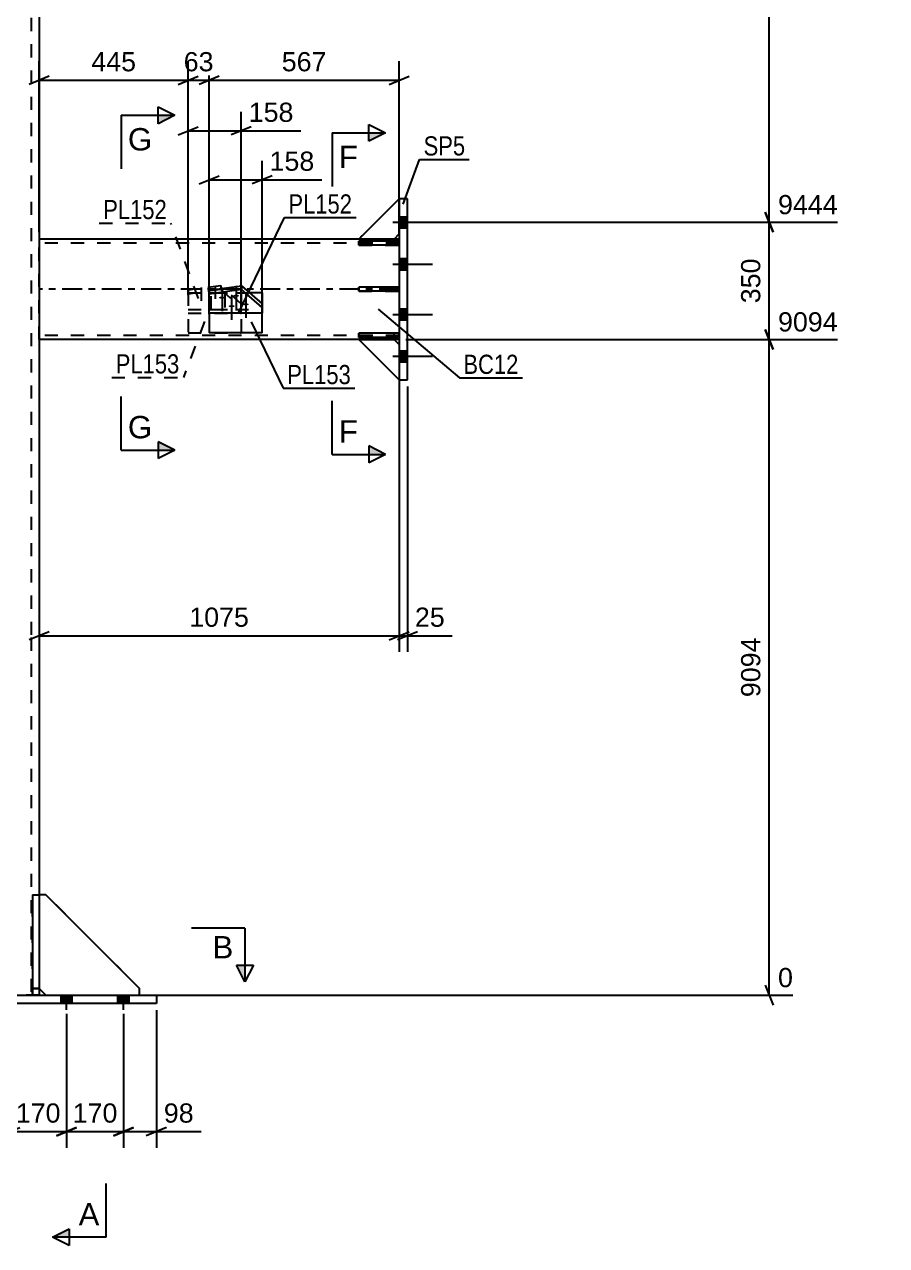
# Model space of a CAD drawing. Header units: millimetres. Extents: x 0 to 841, y 0 to 594.
# Drawn here: x 152.6 to 281.3, y 260.1 to 442.4 of the extents above; entities that cross this region are included whole.
import ezdxf

# ---------------------------------------------------------------- set-up
doc = ezdxf.new("R2010")
doc.units = ezdxf.units.MM
doc.linetypes.add('DXK_LINE_DOT2', pattern=[3.9198, 1.9599, -1.9599])
doc.linetypes.add('DXK_LINE_DOT3', pattern=[5.9187, 2.979, -0.9799, 0.9799, -0.9799])
doc.styles.add('Arial', font='ARIAL.TTF', dxfattribs={"height": 0.2})
doc.styles.add('Arial Narrow', font='ARIALN.TTF', dxfattribs={"height": 0.2})

# ---------------------------------------------------------------- blocks, each defined once
blk = doc.blocks.new('Part-284856622-2832 - 2716')
at = {"color": 7, "linetype": 'DXK_LINE_DOT2'}
for p, q in [((208.53, 416.35), (202.53, 410.35)), ((208.53, 411.1), (208.53, 416.35)), ((202.53, 410.35), (207.78, 410.35)), ((207.78, 410.35), (208.53, 411.1))]:
    blk.add_line(p, q, dxfattribs=at)
blk = doc.blocks.new('Part-284856622-2850 - 2716')
at = {"color": 2, "linetype": 'Continuous'}
for p, q in [((153.78, 312.45), (153.78, 297.45)), ((153.78, 312.45), (154.78, 312.45)), ((154.78, 312.45), (154.78, 297.45)), ((153.78, 298.45), (154.78, 298.45))]:
    blk.add_line(p, q, dxfattribs=at)
at = {"color": 7, "linetype": 'DXK_LINE_DOT2'}
blk.add_line((153.78, 297.45), (154.78, 297.45), dxfattribs=at)
blk = doc.blocks.new('Part-284856622-2810 - 2716')
at = {"color": 7, "linetype": 'DXK_LINE_DOT2'}
for p, q in [((202.53, 395.35), (207.78, 395.35)), ((208.53, 389.35), (202.53, 395.35)), ((207.78, 395.35), (208.53, 394.6)), ((208.53, 394.6), (208.53, 389.35))]:
    blk.add_line(p, q, dxfattribs=at)
blk = doc.blocks.new('Part-284856622-2831 - 2716')
at = {"color": 2, "linetype": 'Continuous'}
for p, q in [((208.53, 416.35), (202.53, 410.35)), ((207.78, 410.35), (202.53, 410.35)), ((208.53, 411.1), (207.78, 410.35))]:
    blk.add_line(p, q, dxfattribs=at)
at = {"color": 7, "linetype": 'DXK_LINE_DOT2'}
blk.add_line((208.53, 416.35), (208.53, 411.1), dxfattribs=at)
blk = doc.blocks.new('Part-284856622-2757 - 2716')
at = {"color": 2, "linetype": 'Continuous'}
for p, q in [((208.53, 416.35), (208.53, 389.35)), ((209.78, 416.35), (208.53, 416.35)), ((209.78, 389.35), (209.78, 416.35)), ((208.53, 389.35), (209.78, 389.35))]:
    blk.add_line(p, q, dxfattribs=at)
blk = doc.blocks.new('Part-284856622-2894 - 2716')
at = {"color": 7, "linetype": 'DXK_LINE_DOT2'}
for p, q in [((208.53, 403.15), (202.53, 403.15)), ((202.53, 403.15), (202.53, 402.55)), ((207.78, 402.55), (207.78, 403.15)), ((208.53, 402.55), (208.53, 403.15)), ((202.53, 402.55), (208.53, 402.55))]:
    blk.add_line(p, q, dxfattribs=at)
blk = doc.blocks.new('Part-284856622-2802 - 2716')
at = {"color": 2, "linetype": 'Continuous'}
for p, q in [((87.28, 296.2), (87.28, 297.45)), ((87.28, 297.45), (172.28, 297.45)), ((172.28, 297.45), (172.28, 296.2)), ((172.28, 296.2), (87.28, 296.2))]:
    blk.add_line(p, q, dxfattribs=at)
blk = doc.blocks.new('Part-284856622-2809 - 2716')
at = {"color": 2, "linetype": 'Continuous'}
for p, q in [((202.53, 395.35), (207.78, 395.35)), ((202.53, 395.35), (208.53, 389.35)), ((207.78, 395.35), (208.53, 394.6))]:
    blk.add_line(p, q, dxfattribs=at)
at = {"color": 7, "linetype": 'DXK_LINE_DOT2'}
blk.add_line((208.53, 394.6), (208.53, 389.35), dxfattribs=at)
blk = doc.blocks.new('Part-284856622-2826 - 2716')
at = {"color": 2, "linetype": 'Continuous'}
for p, q in [((202.53, 410.35), (154.78, 410.35)), ((208.53, 410.35), (207.78, 410.35)), ((208.53, 395.35), (154.78, 395.35))]:
    blk.add_line(p, q, dxfattribs=at)
at = {"color": 7, "linetype": 'DXK_LINE_DOT2'}
for p, q in [((154.78, 395.35), (154.78, 410.35)), ((207.78, 410.35), (202.53, 410.35)), ((208.53, 410.35), (208.53, 395.35)), ((208.53, 409.75), (154.78, 409.75)), ((208.53, 395.95), (154.78, 395.95))]:
    blk.add_line(p, q, dxfattribs=at)
at = {"color": 7, "linetype": 'DXK_LINE_DOT3'}
blk.add_line((208.53, 402.85), (154.78, 402.85), dxfattribs=at)
blk = doc.blocks.new('Part-284856622-2827 - 2716')
at = {"color": 2, "linetype": 'Continuous'}
for p, q in [((208.53, 410.02), (202.53, 410.02)), ((202.53, 409.42), (202.53, 410.02)), ((208.53, 409.42), (202.53, 409.42)), ((208.53, 410.02), (208.53, 409.42))]:
    blk.add_line(p, q, dxfattribs=at)
at = {"color": 7, "linetype": 'DXK_LINE_DOT2'}
blk.add_line((207.78, 409.42), (207.78, 410.02), dxfattribs=at)
blk = doc.blocks.new('Part-284856622-2871 - 2716')
at = {"color": 7, "linetype": 'DXK_LINE_DOT2'}
for p, q in [((177.03, 402.32), (177.03, 396.32)), ((177.03, 402.32), (184.95, 402.32)), ((184.95, 402.32), (184.95, 396.32)), ((177.03, 396.32), (184.95, 396.32))]:
    blk.add_line(p, q, dxfattribs=at)
blk = doc.blocks.new('Part-284856622-2895 - 2716')
at = {"color": 7, "linetype": 'DXK_LINE_DOT2'}
for p, q in [((208.53, 410.02), (202.53, 410.02)), ((202.53, 410.02), (202.53, 409.42)), ((202.53, 409.42), (208.53, 409.42)), ((207.78, 409.42), (207.78, 410.02)), ((208.53, 409.42), (208.53, 410.02))]:
    blk.add_line(p, q, dxfattribs=at)
blk = doc.blocks.new('Part-284856622-2900 - 2716')
at = {"color": 7, "linetype": 'DXK_LINE_DOT2'}
for p, q in [((180.17, 399.28), (180.17, 402.32)), ((180.17, 402.32), (186.19, 402.32)), ((188.07, 400.66), (188.07, 399.28))]:
    blk.add_line(p, q, dxfattribs=at)
at = {"color": 2, "linetype": 'Continuous'}
for p, q in [((188.07, 402.32), (186.19, 402.32)), ((188.07, 402.32), (188.07, 400.66)), ((180.17, 399.28), (180.17, 396.32)), ((188.07, 396.32), (188.07, 399.28)), ((188.07, 396.32), (180.17, 396.32))]:
    blk.add_line(p, q, dxfattribs=at)
blk = doc.blocks.new('Part-284856622-2903 - 2716')
at = {"color": 2, "linetype": 'Continuous'}
for p, q in [((155.78, 312.45), (154.78, 312.45)), ((155.78, 312.45), (169.78, 298.45)), ((154.78, 298.45), (155.78, 297.45)), ((169.78, 297.45), (169.78, 298.45))]:
    blk.add_line(p, q, dxfattribs=at)
at = {"color": 7, "linetype": 'DXK_LINE_DOT2'}
for p, q in [((154.78, 312.45), (154.78, 298.45)), ((155.78, 297.45), (169.78, 297.45))]:
    blk.add_line(p, q, dxfattribs=at)
blk = doc.blocks.new('Part-284856622-2904 - 2716')
at = {"color": 7, "linetype": 'DXK_LINE_DOT2'}
for p, q in [((155.78, 312.45), (154.78, 312.45)), ((154.78, 312.45), (154.78, 298.45)), ((169.78, 298.45), (155.78, 312.45)), ((154.78, 298.45), (155.78, 297.45)), ((155.78, 297.45), (169.78, 297.45)), ((169.78, 297.45), (169.78, 298.45))]:
    blk.add_line(p, q, dxfattribs=at)
blk = doc.blocks.new('Part-284856622-2905 - 2716')
at = {"color": 7, "linetype": 'DXK_LINE_DOT2'}
for p, q in [((153.78, 297.45), (153.78, 312.45)), ((153.78, 312.45), (154.78, 312.45)), ((154.78, 312.45), (154.78, 297.45)), ((154.78, 298.45), (153.78, 298.45)), ((154.78, 297.45), (153.78, 297.45))]:
    blk.add_line(p, q, dxfattribs=at)
blk = doc.blocks.new('Bolt-284856622-2914 - 2716')
at = {"color": 1, "linetype": 'DXK_LINE_DOT2'}
for p, q in [((178.98, 403.1), (178.98, 399.58)), ((181.09, 403.38), (181.09, 399.85)), ((180.41, 401.82), (180.41, 398.3)), ((182.51, 402.1), (182.51, 398.58))]:
    blk.add_line(p, q, dxfattribs=at)
blk = doc.blocks.new('Bolt-284856622-2915 - 2716')
at = {"linetype": 'Continuous'}
for points in [[(208.53, 413.67), (208.53, 412.02), (209.78, 412.02), (209.78, 413.67)], [(208.53, 413.67), (208.53, 412.02), (209.78, 412.02), (209.78, 413.67)], [(208.53, 413.67), (208.53, 412.02), (209.78, 412.02), (209.78, 413.67)], [(208.53, 407.42), (208.53, 405.77), (209.78, 405.77), (209.78, 407.42)], [(208.53, 407.42), (208.53, 405.77), (209.78, 405.77), (209.78, 407.42)], [(208.53, 399.92), (208.53, 398.27), (209.78, 398.27), (209.78, 399.92)], [(208.53, 399.92), (208.53, 398.27), (209.78, 398.27), (209.78, 399.92)], [(208.53, 393.67), (208.53, 392.02), (209.78, 392.02), (209.78, 393.67)], [(208.53, 393.67), (208.53, 392.02), (209.78, 392.02), (209.78, 393.67)], [(208.53, 393.67), (208.53, 392.02), (209.78, 392.02), (209.78, 393.67)]]:
    blk.add_hatch(color=1, dxfattribs=at).paths.add_polyline_path(points)
at = {"color": 1, "linetype": 'Continuous'}
for p, q in [((207.58, 412.85), (213.53, 412.85)), ((207.58, 412.85), (213.53, 412.85)), ((207.58, 412.85), (213.53, 412.85)), ((208.53, 413.67), (209.78, 413.67)), ((208.53, 413.67), (209.78, 413.67)), ((208.53, 413.67), (209.78, 413.67)), ((208.53, 412.02), (209.78, 412.02)), ((208.53, 412.02), (209.78, 412.02)), ((208.53, 412.02), (209.78, 412.02)), ((207.58, 406.6), (213.53, 406.6)), ((207.58, 406.6), (213.53, 406.6)), ((208.53, 407.42), (209.78, 407.42)), ((208.53, 407.42), (209.78, 407.42)), ((208.53, 405.77), (209.78, 405.77)), ((208.53, 405.77), (209.78, 405.77)), ((208.53, 399.92), (209.78, 399.92)), ((208.53, 399.92), (209.78, 399.92)), ((207.58, 399.1), (213.53, 399.1)), ((207.58, 399.1), (213.53, 399.1)), ((208.53, 398.27), (209.78, 398.27)), ((208.53, 398.27), (209.78, 398.27)), ((207.58, 392.85), (213.53, 392.85)), ((207.58, 392.85), (213.53, 392.85)), ((207.58, 392.85), (213.53, 392.85)), ((208.53, 393.67), (209.78, 393.67)), ((208.53, 393.67), (209.78, 393.67)), ((208.53, 393.67), (209.78, 393.67)), ((208.53, 392.02), (209.78, 392.02)), ((208.53, 392.02), (209.78, 392.02)), ((208.53, 392.02), (209.78, 392.02))]:
    blk.add_line(p, q, dxfattribs=at)
blk = doc.blocks.new('Bolt-284856622-2918 - 2716')
at = {"linetype": 'Continuous'}
for points in [[(93, 297.45), (91.35, 297.45), (91.35, 296.2), (93, 296.2)], [(93, 297.45), (91.35, 297.45), (91.35, 296.2), (93, 296.2)], [(93, 297.45), (91.35, 297.45), (91.35, 296.2), (93, 296.2)], [(93, 297.45), (91.35, 297.45), (91.35, 296.2), (93, 296.2)], [(93, 297.45), (91.35, 297.45), (91.35, 296.2), (93, 296.2)], [(93, 297.45), (91.35, 297.45), (91.35, 296.2), (93, 296.2)], [(93, 297.45), (91.35, 297.45), (91.35, 296.2), (93, 296.2)], [(93, 297.45), (91.35, 297.45), (91.35, 296.2), (93, 296.2)], [(101.5, 297.45), (99.85, 297.45), (99.85, 296.2), (101.5, 296.2)], [(101.5, 297.45), (99.85, 297.45), (99.85, 296.2), (101.5, 296.2)], [(101.5, 297.45), (99.85, 297.45), (99.85, 296.2), (101.5, 296.2)], [(101.5, 297.45), (99.85, 297.45), (99.85, 296.2), (101.5, 296.2)], [(101.5, 297.45), (99.85, 297.45), (99.85, 296.2), (101.5, 296.2)], [(101.5, 297.45), (99.85, 297.45), (99.85, 296.2), (101.5, 296.2)], [(101.5, 297.45), (99.85, 297.45), (99.85, 296.2), (101.5, 296.2)], [(101.5, 297.45), (99.85, 297.45), (99.85, 296.2), (101.5, 296.2)], [(110, 297.45), (108.35, 297.45), (108.35, 296.2), (110, 296.2)], [(110, 297.45), (108.35, 297.45), (108.35, 296.2), (110, 296.2)], [(110, 297.45), (108.35, 297.45), (108.35, 296.2), (110, 296.2)], [(110, 297.45), (108.35, 297.45), (108.35, 296.2), (110, 296.2)], [(123.1, 297.45), (121.45, 297.45), (121.45, 296.2), (123.1, 296.2)], [(123.1, 297.45), (121.45, 297.45), (121.45, 296.2), (123.1, 296.2)], [(123.1, 297.45), (121.45, 297.45), (121.45, 296.2), (123.1, 296.2)], [(123.1, 297.45), (121.45, 297.45), (121.45, 296.2), (123.1, 296.2)], [(138.1, 297.45), (136.45, 297.45), (136.45, 296.2), (138.1, 296.2)], [(138.1, 297.45), (136.45, 297.45), (136.45, 296.2), (138.1, 296.2)], [(138.1, 297.45), (136.45, 297.45), (136.45, 296.2), (138.1, 296.2)], [(138.1, 297.45), (136.45, 297.45), (136.45, 296.2), (138.1, 296.2)], [(151.2, 297.45), (149.55, 297.45), (149.55, 296.2), (151.2, 296.2)], [(151.2, 297.45), (149.55, 297.45), (149.55, 296.2), (151.2, 296.2)], [(151.2, 297.45), (149.55, 297.45), (149.55, 296.2), (151.2, 296.2)], [(151.2, 297.45), (149.55, 297.45), (149.55, 296.2), (151.2, 296.2)], [(159.7, 297.45), (158.05, 297.45), (158.05, 296.2), (159.7, 296.2)], [(159.7, 297.45), (158.05, 297.45), (158.05, 296.2), (159.7, 296.2)], [(159.7, 297.45), (158.05, 297.45), (158.05, 296.2), (159.7, 296.2)], [(159.7, 297.45), (158.05, 297.45), (158.05, 296.2), (159.7, 296.2)], [(159.7, 297.45), (158.05, 297.45), (158.05, 296.2), (159.7, 296.2)], [(159.7, 297.45), (158.05, 297.45), (158.05, 296.2), (159.7, 296.2)], [(159.7, 297.45), (158.05, 297.45), (158.05, 296.2), (159.7, 296.2)], [(159.7, 297.45), (158.05, 297.45), (158.05, 296.2), (159.7, 296.2)], [(168.2, 297.45), (166.55, 297.45), (166.55, 296.2), (168.2, 296.2)], [(168.2, 297.45), (166.55, 297.45), (166.55, 296.2), (168.2, 296.2)], [(168.2, 297.45), (166.55, 297.45), (166.55, 296.2), (168.2, 296.2)], [(168.2, 297.45), (166.55, 297.45), (166.55, 296.2), (168.2, 296.2)], [(168.2, 297.45), (166.55, 297.45), (166.55, 296.2), (168.2, 296.2)], [(168.2, 297.45), (166.55, 297.45), (166.55, 296.2), (168.2, 296.2)], [(168.2, 297.45), (166.55, 297.45), (166.55, 296.2), (168.2, 296.2)], [(168.2, 297.45), (166.55, 297.45), (166.55, 296.2), (168.2, 296.2)]]:
    blk.add_hatch(color=1, dxfattribs=at).paths.add_polyline_path(points)
at = {"color": 1, "linetype": 'Continuous'}
for p, q in [((91.35, 296.2), (91.35, 297.45)), ((91.35, 296.2), (91.35, 297.45)), ((91.35, 296.2), (91.35, 297.45)), ((91.35, 296.2), (91.35, 297.45)), ((91.35, 296.2), (91.35, 297.45)), ((91.35, 296.2), (91.35, 297.45)), ((91.35, 296.2), (91.35, 297.45)), ((91.35, 296.2), (91.35, 297.45)), ((92.18, 295.25), (92.18, 297.45)), ((92.18, 295.25), (92.18, 297.45)), ((92.18, 295.25), (92.18, 297.45)), ((92.18, 295.25), (92.18, 297.45)), ((92.18, 295.25), (92.18, 297.45)), ((92.18, 295.25), (92.18, 297.45)), ((92.18, 295.25), (92.18, 297.45)), ((92.18, 295.25), (92.18, 297.45)), ((93, 296.2), (93, 297.45)), ((93, 296.2), (93, 297.45)), ((93, 296.2), (93, 297.45)), ((93, 296.2), (93, 297.45)), ((93, 296.2), (93, 297.45)), ((93, 296.2), (93, 297.45)), ((93, 296.2), (93, 297.45)), ((93, 296.2), (93, 297.45)), ((99.85, 296.2), (99.85, 297.45)), ((99.85, 296.2), (99.85, 297.45)), ((99.85, 296.2), (99.85, 297.45)), ((99.85, 296.2), (99.85, 297.45)), ((99.85, 296.2), (99.85, 297.45)), ((99.85, 296.2), (99.85, 297.45)), ((99.85, 296.2), (99.85, 297.45)), ((99.85, 296.2), (99.85, 297.45)), ((100.68, 295.25), (100.68, 297.45)), ((100.68, 295.25), (100.68, 297.45)), ((100.68, 295.25), (100.68, 297.45)), ((100.68, 295.25), (100.68, 297.45)), ((100.68, 295.25), (100.68, 297.45)), ((100.68, 295.25), (100.68, 297.45)), ((100.68, 295.25), (100.68, 297.45)), ((100.68, 295.25), (100.68, 297.45)), ((101.5, 296.2), (101.5, 297.45)), ((101.5, 296.2), (101.5, 297.45)), ((101.5, 296.2), (101.5, 297.45)), ((101.5, 296.2), (101.5, 297.45)), ((101.5, 296.2), (101.5, 297.45)), ((101.5, 296.2), (101.5, 297.45)), ((101.5, 296.2), (101.5, 297.45)), ((101.5, 296.2), (101.5, 297.45)), ((108.35, 296.2), (108.35, 297.45)), ((108.35, 296.2), (108.35, 297.45)), ((108.35, 296.2), (108.35, 297.45)), ((108.35, 296.2), (108.35, 297.45)), ((109.18, 295.25), (109.18, 297.45)), ((109.18, 295.25), (109.18, 297.45)), ((109.18, 295.25), (109.18, 297.45)), ((109.18, 295.25), (109.18, 297.45)), ((110, 296.2), (110, 297.45)), ((110, 296.2), (110, 297.45)), ((110, 296.2), (110, 297.45)), ((110, 296.2), (110, 297.45)), ((121.45, 296.2), (121.45, 297.45)), ((121.45, 296.2), (121.45, 297.45)), ((121.45, 296.2), (121.45, 297.45)), ((121.45, 296.2), (121.45, 297.45)), ((122.28, 295.25), (122.28, 297.45)), ((122.28, 295.25), (122.28, 297.45)), ((122.28, 295.25), (122.28, 297.45)), ((122.28, 295.25), (122.28, 297.45)), ((123.1, 296.2), (123.1, 297.45)), ((123.1, 296.2), (123.1, 297.45)), ((123.1, 296.2), (123.1, 297.45)), ((123.1, 296.2), (123.1, 297.45)), ((136.45, 296.2), (136.45, 297.45)), ((136.45, 296.2), (136.45, 297.45)), ((136.45, 296.2), (136.45, 297.45)), ((136.45, 296.2), (136.45, 297.45)), ((137.28, 295.25), (137.28, 297.45)), ((137.28, 295.25), (137.28, 297.45)), ((137.28, 295.25), (137.28, 297.45)), ((137.28, 295.25), (137.28, 297.45)), ((138.1, 296.2), (138.1, 297.45)), ((138.1, 296.2), (138.1, 297.45)), ((138.1, 296.2), (138.1, 297.45)), ((138.1, 296.2), (138.1, 297.45)), ((149.55, 296.2), (149.55, 297.45)), ((149.55, 296.2), (149.55, 297.45)), ((149.55, 296.2), (149.55, 297.45)), ((149.55, 296.2), (149.55, 297.45)), ((150.38, 295.25), (150.38, 297.45)), ((150.38, 295.25), (150.38, 297.45)), ((150.38, 295.25), (150.38, 297.45)), ((150.38, 295.25), (150.38, 297.45)), ((151.2, 296.2), (151.2, 297.45)), ((151.2, 296.2), (151.2, 297.45)), ((151.2, 296.2), (151.2, 297.45)), ((151.2, 296.2), (151.2, 297.45)), ((158.05, 296.2), (158.05, 297.45)), ((158.05, 296.2), (158.05, 297.45)), ((158.05, 296.2), (158.05, 297.45)), ((158.05, 296.2), (158.05, 297.45)), ((158.05, 296.2), (158.05, 297.45)), ((158.05, 296.2), (158.05, 297.45)), ((158.05, 296.2), (158.05, 297.45)), ((158.05, 296.2), (158.05, 297.45)), ((158.88, 295.25), (158.88, 297.45)), ((158.88, 295.25), (158.88, 297.45)), ((158.88, 295.25), (158.88, 297.45)), ((158.88, 295.25), (158.88, 297.45)), ((158.88, 295.25), (158.88, 297.45)), ((158.88, 295.25), (158.88, 297.45)), ((158.88, 295.25), (158.88, 297.45)), ((158.88, 295.25), (158.88, 297.45)), ((159.7, 296.2), (159.7, 297.45)), ((159.7, 296.2), (159.7, 297.45)), ((159.7, 296.2), (159.7, 297.45)), ((159.7, 296.2), (159.7, 297.45)), ((159.7, 296.2), (159.7, 297.45)), ((159.7, 296.2), (159.7, 297.45)), ((159.7, 296.2), (159.7, 297.45)), ((159.7, 296.2), (159.7, 297.45)), ((166.55, 296.2), (166.55, 297.45)), ((166.55, 296.2), (166.55, 297.45)), ((166.55, 296.2), (166.55, 297.45)), ((166.55, 296.2), (166.55, 297.45)), ((166.55, 296.2), (166.55, 297.45)), ((166.55, 296.2), (166.55, 297.45)), ((166.55, 296.2), (166.55, 297.45)), ((166.55, 296.2), (166.55, 297.45)), ((167.38, 295.25), (167.38, 297.45)), ((167.38, 295.25), (167.38, 297.45)), ((167.38, 295.25), (167.38, 297.45)), ((167.38, 295.25), (167.38, 297.45)), ((167.38, 295.25), (167.38, 297.45)), ((167.38, 295.25), (167.38, 297.45)), ((167.38, 295.25), (167.38, 297.45)), ((167.38, 295.25), (167.38, 297.45)), ((168.2, 296.2), (168.2, 297.45)), ((168.2, 296.2), (168.2, 297.45)), ((168.2, 296.2), (168.2, 297.45)), ((168.2, 296.2), (168.2, 297.45)), ((168.2, 296.2), (168.2, 297.45)), ((168.2, 296.2), (168.2, 297.45)), ((168.2, 296.2), (168.2, 297.45)), ((168.2, 296.2), (168.2, 297.45))]:
    blk.add_line(p, q, dxfattribs=at)
blk = doc.blocks.new('Part-284856622-2952 - 2716')
at = {"color": 7, "linetype": 'DXK_LINE_DOT2'}
for p, q in [((153.58, 459.03), (153.58, 350.95)), ((153.58, 350.85), (153.58, 297.45)), ((154.78, 312.45), (154.78, 297.45)), ((154.78, 297.45), (104.78, 297.45))]:
    blk.add_line(p, q, dxfattribs=at)
at = {"color": 2, "linetype": 'Continuous'}
for p, q in [((154.78, 459.03), (154.78, 350.95)), ((154.78, 350.85), (154.78, 312.45))]:
    blk.add_line(p, q, dxfattribs=at)
blk = doc.blocks.new('Part-284856622-2978 - 2716')
at = {"color": 2, "linetype": 'Continuous'}
for p, q in [((208.53, 403.15), (202.53, 403.15)), ((202.53, 402.55), (202.53, 403.15)), ((208.53, 403.15), (208.53, 402.55)), ((208.53, 402.55), (202.53, 402.55))]:
    blk.add_line(p, q, dxfattribs=at)
at = {"color": 7, "linetype": 'DXK_LINE_DOT2'}
blk.add_line((207.78, 402.55), (207.78, 403.15), dxfattribs=at)
blk = doc.blocks.new('Part-284856622-2979 - 2716')
at = {"color": 2, "linetype": 'Continuous'}
for p, q in [((208.53, 396.27), (202.53, 396.27)), ((202.53, 395.67), (202.53, 396.27)), ((208.53, 395.67), (202.53, 395.67)), ((208.53, 396.27), (208.53, 395.67))]:
    blk.add_line(p, q, dxfattribs=at)
at = {"color": 7, "linetype": 'DXK_LINE_DOT2'}
blk.add_line((207.78, 395.67), (207.78, 396.27), dxfattribs=at)
blk = doc.blocks.new('Part-284856622-2980 - 2716')
at = {"color": 7, "linetype": 'DXK_LINE_DOT2'}
for p, q in [((208.53, 396.27), (202.53, 396.27)), ((202.53, 396.27), (202.53, 395.67)), ((202.53, 395.67), (208.53, 395.67)), ((207.78, 395.67), (207.78, 396.27)), ((208.53, 395.67), (208.53, 396.27))]:
    blk.add_line(p, q, dxfattribs=at)
blk = doc.blocks.new('Part-284856622-2993 - 2716')
at = {"color": 7, "linetype": 'DXK_LINE_DOT2'}
for p, q in [((181.92, 403.37), (177.03, 402.71)), ((184.95, 400.65), (181.92, 403.37)), ((181.92, 403.37), (181.92, 402.81)), ((181.92, 402.81), (177.03, 402.14)), ((177.03, 402.71), (177.03, 399.28)), ((181.92, 402.81), (184.95, 400.09)), ((177.03, 399.84), (184.95, 399.84)), ((177.03, 399.28), (184.95, 399.28)), ((184.95, 399.28), (184.95, 400.65))]:
    blk.add_line(p, q, dxfattribs=at)
blk = doc.blocks.new('Bolt-284856622-2994 - 2716')
at = {"linetype": 'Continuous'}
for points in [[(182.09, 401.75), (182.18, 401.75), (182.27, 401.74), (182.35, 401.72), (182.42, 401.7), (182.48, 401.68), (182.52, 401.65), (182.54, 401.61), (182.54, 401.58), (182.52, 401.55), (182.48, 401.52), (182.42, 401.5), (182.35, 401.47), (182.27, 401.46), (182.18, 401.45), (182.09, 401.44), (181.99, 401.45), (181.91, 401.46), (181.82, 401.47), (181.75, 401.5), (181.7, 401.52), (181.66, 401.55), (181.64, 401.58), (181.64, 401.61), (181.66, 401.65), (181.7, 401.68), (181.75, 401.7), (181.82, 401.72), (181.91, 401.74), (181.99, 401.75)], [(184.19, 402.03), (184.28, 402.03), (184.37, 402.02), (184.45, 402), (184.52, 401.98), (184.58, 401.95), (184.61, 401.92), (184.63, 401.89), (184.63, 401.86), (184.61, 401.83), (184.58, 401.8), (184.52, 401.77), (184.45, 401.75), (184.37, 401.74), (184.28, 401.73), (184.19, 401.72), (184.09, 401.73), (184, 401.74), (183.92, 401.75), (183.85, 401.77), (183.8, 401.8), (183.76, 401.83), (183.74, 401.86), (183.74, 401.89), (183.76, 401.92), (183.8, 401.95), (183.85, 401.98), (183.92, 402), (184, 402.02), (184.09, 402.03)], [(183.53, 400.48), (183.63, 400.47), (183.71, 400.46), (183.8, 400.45), (183.87, 400.43), (183.92, 400.4), (183.96, 400.37), (183.98, 400.34), (183.98, 400.31), (183.96, 400.28), (183.92, 400.25), (183.87, 400.22), (183.8, 400.2), (183.71, 400.18), (183.63, 400.17), (183.53, 400.17), (183.44, 400.17), (183.35, 400.18), (183.27, 400.2), (183.2, 400.22), (183.14, 400.25), (183.1, 400.28), (183.08, 400.31), (183.08, 400.34), (183.1, 400.37), (183.14, 400.4), (183.2, 400.43), (183.27, 400.45), (183.35, 400.46), (183.44, 400.47)], [(185.63, 400.75), (185.72, 400.75), (185.81, 400.74), (185.89, 400.72), (185.96, 400.7), (186.02, 400.68), (186.06, 400.65), (186.08, 400.62), (186.08, 400.58), (186.06, 400.55), (186.02, 400.52), (185.96, 400.5), (185.89, 400.48), (185.81, 400.46), (185.72, 400.45), (185.63, 400.45), (185.54, 400.45), (185.45, 400.46), (185.37, 400.48), (185.3, 400.5), (185.24, 400.52), (185.2, 400.55), (185.18, 400.58), (185.18, 400.62), (185.2, 400.65), (185.24, 400.68), (185.3, 400.7), (185.37, 400.72), (185.45, 400.74), (185.54, 400.75)]]:
    blk.add_hatch(color=1, dxfattribs=at).paths.add_polyline_path(points)
at = {"color": 1, "linetype": 'Continuous'}
for p, q in [((182.09, 403.1), (182.09, 399.58)), ((184.19, 403.38), (184.19, 399.86)), ((183.53, 401.83), (183.53, 398.3)), ((185.63, 402.1), (185.63, 398.58))]:
    blk.add_line(p, q, dxfattribs=at)
blk = doc.blocks.new('Part-284856622-2999 - 2716')
at = {"color": 2, "linetype": 'Continuous'}
for p, q in [((180.17, 402.71), (185.01, 403.37)), ((185.01, 403.37), (188.07, 400.66)), ((185.01, 403.37), (185.01, 402.81)), ((185.01, 402.81), (180.17, 402.14)), ((180.17, 399.28), (180.17, 402.71)), ((188.07, 400.1), (185.01, 402.81)), ((188.07, 399.28), (180.17, 399.28)), ((188.07, 400.66), (188.07, 399.28))]:
    blk.add_line(p, q, dxfattribs=at)
at = {"color": 7, "linetype": 'DXK_LINE_DOT2'}
blk.add_line((180.17, 399.84), (188.07, 399.84), dxfattribs=at)
blk = doc.blocks.new('StraightDimension-284856622-11276 - 2716')
at = {"color": 7, "linetype": 'Continuous'}
for p, q in [((154.78, 394.35), (154.78, 348.71)), ((208.53, 394.35), (208.53, 348.71)), ((156.28, 351.71), (153.28, 350.51)), ((154.78, 351.11), (208.53, 351.11)), ((207.03, 350.51), (210.03, 351.71))]:
    blk.add_line(p, q, dxfattribs=at)
at = {"color": 0}
blk.add_wipeout([(186.7, 351.86), (186.7, 356.06), (176.6, 356.06), (176.6, 351.86)], dxfattribs=at)
at = {"color": 3, "style": 'Arial'}
blk.add_text('1075', height=2.865, dxfattribs=at).set_placement((177.2, 352.46))
blk = doc.blocks.new('StraightDimension-284856622-11071 - 2716')
at = {"color": 7, "linetype": 'Continuous'}
for p, q in [((180.17, 399.16), (180.17, 436.89)), ((208.53, 411.35), (208.53, 436.89)), ((181.67, 434.64), (178.67, 433.44)), ((180.17, 434.04), (208.53, 434.04)), ((207.03, 433.44), (210.03, 434.64))]:
    blk.add_line(p, q, dxfattribs=at)
at = {"color": 0}
blk.add_wipeout([(198.28, 434.79), (198.28, 438.99), (190.41, 438.99), (190.41, 434.79)], dxfattribs=at)
at = {"color": 3, "style": 'Arial'}
blk.add_text('567', height=2.865, dxfattribs=at).set_placement((191.01, 435.39))
blk = doc.blocks.new('StraightDimension-284856622-3074 - 2716')
at = {"color": 7, "linetype": 'Continuous'}
for p, q in [((264.43, 411.35), (263.23, 414.35)), ((213.28, 412.85), (274.02, 412.85)), ((263.83, 395.35), (263.83, 412.85)), ((263.23, 396.85), (264.43, 393.85)), ((209.53, 395.35), (274.02, 395.35))]:
    blk.add_line(p, q, dxfattribs=at)
at = {"color": 0, "linetype": 'Continuous'}
blk.add_wipeout([(274.62, 413.45), (274.62, 417.65), (264.53, 417.65), (264.53, 413.45)], dxfattribs=at)
at = {"color": 0}
blk.add_wipeout([(263.08, 408.03), (258.88, 408.03), (258.88, 400.16), (263.08, 400.16)], dxfattribs=at)
at = {"color": 3, "linetype": 'Continuous', "style": 'Arial'}
blk.add_text('9444', height=2.865, dxfattribs=at).set_placement((265.13, 414.05))
at = {"color": 3, "style": 'Arial'}
blk.add_text('350', height=2.865, rotation=90.0002, dxfattribs=at).set_placement((262.48, 400.76))
blk = doc.blocks.new('StraightDimension-284856622-3059 - 2716')
at = {"color": 7, "linetype": 'Continuous'}
for p, q in [((264.43, 496.03), (263.23, 499.03)), ((209.53, 497.53), (280.75, 497.53)), ((263.83, 412.85), (263.83, 497.53)), ((263.23, 414.35), (264.43, 411.35)), ((213.28, 412.85), (274.02, 412.85))]:
    blk.add_line(p, q, dxfattribs=at)
at = {"color": 0, "linetype": 'Continuous'}
blk.add_wipeout([(281.35, 498.13), (281.35, 502.33), (269.03, 502.33), (269.03, 498.13)], dxfattribs=at)
at = {"color": 0}
blk.add_wipeout([(263.08, 460.24), (258.88, 460.24), (258.88, 450.14), (263.08, 450.14)], dxfattribs=at)
at = {"color": 3, "linetype": 'Continuous', "style": 'Arial'}
blk.add_text('12284', height=2.865, dxfattribs=at).set_placement((269.63, 498.73))
at = {"color": 3, "style": 'Arial'}
blk.add_text('2840', height=2.865, rotation=90.0002, dxfattribs=at).set_placement((262.48, 450.74))
blk = doc.blocks.new('StraightDimension-284856622-3066 - 2716')
at = {"color": 7, "linetype": 'Continuous'}
for p, q in [((264.43, 393.85), (263.23, 396.85)), ((209.53, 395.35), (274.02, 395.35)), ((263.83, 297.45), (263.83, 395.35)), ((154.78, 297.45), (267.35, 297.45)), ((263.23, 298.95), (264.43, 295.95))]:
    blk.add_line(p, q, dxfattribs=at)
at = {"color": 0, "linetype": 'Continuous'}
for points in [[(274.62, 395.95), (274.62, 400.15), (264.53, 400.15), (264.53, 395.95)], [(267.95, 298.05), (267.95, 302.25), (264.53, 302.25), (264.53, 298.05)]]:
    blk.add_wipeout(points, dxfattribs=at)
at = {"color": 0}
blk.add_wipeout([(263.08, 351.45), (258.88, 351.45), (258.88, 341.35), (263.08, 341.35)], dxfattribs=at)
at = {"color": 3, "linetype": 'Continuous', "style": 'Arial'}
for s, height, p in [('9094', 2.865, (265.13, 396.55)), ('0', 2.87, (265.13, 298.65))]:
    blk.add_text(s, height=height, dxfattribs=at).set_placement(p)
at = {"color": 3, "style": 'Arial'}
blk.add_text('9094', height=2.865, rotation=90.0002, dxfattribs=at).set_placement((262.48, 341.95))
blk = doc.blocks.new('StraightDimension-284856622-3205 - 2716')
at = {"color": 7, "linetype": 'Continuous'}
for p, q in [((158.88, 294.69), (158.88, 274.68)), ((167.38, 294.69), (167.38, 274.68)), ((157.38, 276.48), (160.38, 277.68)), ((168.88, 277.68), (165.88, 276.48)), ((158.88, 277.08), (167.38, 277.08))]:
    blk.add_line(p, q, dxfattribs=at)
at = {"color": 0}
blk.add_wipeout([(167.06, 277.83), (167.06, 282.03), (159.19, 282.03), (159.19, 277.83)], dxfattribs=at)
at = {"color": 3, "style": 'Arial'}
blk.add_text('170', height=2.865, dxfattribs=at).set_placement((159.79, 278.43))
blk = doc.blocks.new('StraightDimension-284856622-3222 - 2716')
at = {"color": 7, "linetype": 'Continuous'}
for p, q in [((167.38, 294.69), (167.38, 274.68)), ((172.28, 295.2), (172.28, 274.68)), ((165.88, 276.48), (168.88, 277.68)), ((173.78, 277.68), (170.78, 276.48)), ((167.38, 277.08), (172.28, 277.08))]:
    blk.add_line(p, q, dxfattribs=at)
at = {"color": 0}
blk.add_wipeout([(178.45, 277.83), (178.45, 282.03), (172.8, 282.03), (172.8, 277.83)], dxfattribs=at)
at = {"color": 7, "linetype": 'Continuous'}
blk.add_line((172.28, 277.08), (178.97, 277.08), dxfattribs=at)
blk.add_line((172.28, 277.08), (178.97, 277.08), dxfattribs=at)
at = {"color": 3, "style": 'Arial'}
blk.add_text('98', height=2.865, dxfattribs=at).set_placement((173.4, 278.43))
blk = doc.blocks.new('StraightDimension-284856622-3239 - 2716')
at = {"color": 7, "linetype": 'Continuous'}
for p, q in [((150.38, 294.69), (150.38, 274.68)), ((158.88, 294.69), (158.88, 274.68)), ((148.88, 276.48), (151.88, 277.68)), ((160.38, 277.68), (157.38, 276.48)), ((150.38, 277.08), (158.88, 277.08))]:
    blk.add_line(p, q, dxfattribs=at)
at = {"color": 0}
blk.add_wipeout([(158.56, 277.83), (158.56, 282.03), (150.69, 282.03), (150.69, 277.83)], dxfattribs=at)
at = {"color": 3, "style": 'Arial'}
blk.add_text('170', height=2.865, dxfattribs=at).set_placement((151.29, 278.43))
blk = doc.blocks.new('StraightDimension-284856622-11072 - 2716')
at = {"color": 7, "linetype": 'Continuous'}
for p, q in [((177.03, 401.99), (177.03, 436.89)), ((180.17, 399.16), (180.17, 436.89)), ((175.53, 433.44), (178.53, 434.64)), ((177.03, 434.04), (180.17, 434.04)), ((181.67, 434.64), (178.67, 433.44))]:
    blk.add_line(p, q, dxfattribs=at)
at = {"color": 0}
blk.add_wipeout([(181.42, 434.79), (181.42, 438.99), (175.77, 438.99), (175.77, 434.79)], dxfattribs=at)
at = {"color": 3, "style": 'Arial'}
blk.add_text('63', height=2.865, dxfattribs=at).set_placement((176.37, 435.39))
blk = doc.blocks.new('StraightDimension-284856622-11073 - 2716')
at = {"color": 7, "linetype": 'Continuous'}
for p, q in [((154.78, 411.35), (154.78, 436.89)), ((177.03, 401.99), (177.03, 436.89)), ((156.28, 434.64), (153.28, 433.44)), ((154.78, 434.04), (177.03, 434.04)), ((175.53, 433.44), (178.53, 434.64))]:
    blk.add_line(p, q, dxfattribs=at)
at = {"color": 0}
blk.add_wipeout([(169.84, 434.79), (169.84, 438.99), (161.97, 438.99), (161.97, 434.79)], dxfattribs=at)
at = {"color": 3, "style": 'Arial'}
blk.add_text('445', height=2.865, dxfattribs=at).set_placement((162.57, 435.39))
blk = doc.blocks.new('StraightDimension-284856622-11102 - 2716')
at = {"color": 7, "linetype": 'Continuous'}
for p, q in [((177.03, 401.99), (177.03, 429.34)), ((184.95, 399.32), (184.95, 429.34)), ((175.53, 425.89), (178.53, 427.09)), ((186.45, 427.09), (183.45, 425.89)), ((177.03, 426.49), (184.95, 426.49))]:
    blk.add_line(p, q, dxfattribs=at)
at = {"color": 0}
blk.add_wipeout([(193.35, 427.24), (193.35, 431.44), (185.48, 431.44), (185.48, 427.24)], dxfattribs=at)
at = {"color": 7, "linetype": 'Continuous'}
blk.add_line((184.95, 426.49), (193.87, 426.49), dxfattribs=at)
blk.add_line((184.95, 426.49), (193.87, 426.49), dxfattribs=at)
at = {"color": 3, "style": 'Arial'}
blk.add_text('158', height=2.865, dxfattribs=at).set_placement((186.08, 427.84))
blk = doc.blocks.new('StraightDimension-284856622-11121 - 2716')
at = {"color": 7, "linetype": 'Continuous'}
for p, q in [((180.17, 399.11), (180.17, 422.04)), ((188.07, 399.11), (188.07, 422.04)), ((178.67, 418.59), (181.67, 419.79)), ((189.57, 419.79), (186.57, 418.59)), ((180.17, 419.19), (188.07, 419.19))]:
    blk.add_line(p, q, dxfattribs=at)
at = {"color": 0}
blk.add_wipeout([(196.46, 419.94), (196.46, 424.14), (188.59, 424.14), (188.59, 419.94)], dxfattribs=at)
at = {"color": 7, "linetype": 'Continuous'}
blk.add_line((188.07, 419.19), (196.99, 419.19), dxfattribs=at)
blk.add_line((188.07, 419.19), (196.99, 419.19), dxfattribs=at)
at = {"color": 3, "style": 'Arial'}
blk.add_text('158', height=2.865, dxfattribs=at).set_placement((189.19, 420.54))
blk = doc.blocks.new('StraightDimension-284856622-11275 - 2716')
at = {"color": 7, "linetype": 'Continuous'}
for p, q in [((208.53, 394.35), (208.53, 348.71)), ((209.78, 388.35), (209.78, 348.71)), ((207.03, 350.51), (210.03, 351.71)), ((211.28, 351.71), (208.28, 350.51)), ((208.53, 351.11), (209.78, 351.11))]:
    blk.add_line(p, q, dxfattribs=at)
at = {"color": 0}
blk.add_wipeout([(215.95, 351.86), (215.95, 356.06), (210.3, 356.06), (210.3, 351.86)], dxfattribs=at)
at = {"color": 7, "linetype": 'Continuous'}
blk.add_line((209.78, 351.11), (216.47, 351.11), dxfattribs=at)
blk.add_line((209.78, 351.11), (216.47, 351.11), dxfattribs=at)
at = {"color": 3, "style": 'Arial'}
blk.add_text('25', height=2.865, dxfattribs=at).set_placement((210.9, 352.46))
blk = doc.blocks.new('Mark-284856622-2896 - 2716')
at = {"color": 0}
blk.add_wipeout([(201.34, 388.68), (201.34, 391.68), (191.84, 391.68), (191.84, 388.68)], dxfattribs=at)
blk.add_wipeout([(201.34, 388.68), (201.34, 391.68), (191.84, 391.68), (191.84, 388.68)], dxfattribs=at)
at = {"color": 30, "linetype": 'Continuous'}
for p, q in [((186.42, 397.96), (191.24, 388.08)), ((191.24, 388.08), (201.94, 388.08))]:
    blk.add_line(p, q, dxfattribs=at)
at = {"color": 3, "style": 'Arial Narrow'}
blk.add_text('PL153', height=2.863, dxfattribs=at).set_placement((191.84, 388.68))
blk = doc.blocks.new('Mark-284856622-2753 - 2716')
at = {"color": 0}
blk.add_wipeout([(218.41, 422.82), (218.41, 425.82), (212.2, 425.82), (212.2, 422.82)], dxfattribs=at)
blk.add_wipeout([(218.41, 422.82), (218.41, 425.82), (212.2, 425.82), (212.2, 422.82)], dxfattribs=at)
at = {"color": 30, "linetype": 'Continuous'}
for p, q in [((209.14, 415.57), (211.6, 422.22)), ((211.6, 422.22), (219.01, 422.22))]:
    blk.add_line(p, q, dxfattribs=at)
at = {"color": 3, "style": 'Arial Narrow'}
blk.add_text('SP5', height=2.863, dxfattribs=at).set_placement((212.2, 422.82))
blk = doc.blocks.new('Mark-284856622-2822 - 2716')
at = {"color": 0}
blk.add_wipeout([(226.36, 390.21), (226.36, 393.21), (218.14, 393.21), (218.14, 390.21)], dxfattribs=at)
blk.add_wipeout([(226.36, 390.21), (226.36, 393.21), (218.14, 393.21), (218.14, 390.21)], dxfattribs=at)
at = {"color": 30, "linetype": 'Continuous'}
for p, q in [((205.42, 399.88), (217.54, 389.61)), ((217.54, 389.61), (226.96, 389.61))]:
    blk.add_line(p, q, dxfattribs=at)
at = {"color": 3, "style": 'Arial Narrow'}
blk.add_text('BC12', height=2.863, dxfattribs=at).set_placement((218.14, 390.21))
blk = doc.blocks.new('Mark-284856622-2867 - 2716')
at = {"color": 0}
blk.add_wipeout([(175.73, 390.28), (175.73, 393.28), (166.22, 393.28), (166.22, 390.28)], dxfattribs=at)
blk.add_wipeout([(175.73, 390.28), (175.73, 393.28), (166.22, 393.28), (166.22, 390.28)], dxfattribs=at)
at = {"color": 30, "linetype": 'DXK_LINE_DOT2'}
for p in [(179.46, 398.01), (165.62, 389.68)]:
    blk.add_line(p, (176.33, 389.68), dxfattribs=at)
at = {"color": 3, "style": 'Arial Narrow'}
blk.add_text('PL153', height=2.863, dxfattribs=at).set_placement((166.22, 390.28))
blk = doc.blocks.new('Mark-284856622-2989 - 2716')
at = {"color": 0}
blk.add_wipeout([(173.85, 413.32), (173.85, 416.32), (164.35, 416.32), (164.35, 413.32)], dxfattribs=at)
blk.add_wipeout([(173.85, 413.32), (173.85, 416.32), (164.35, 416.32), (164.35, 413.32)], dxfattribs=at)
at = {"color": 30, "linetype": 'DXK_LINE_DOT2'}
for p in [(163.75, 412.72), (178.56, 401.48)]:
    blk.add_line(p, (174.45, 412.72), dxfattribs=at)
at = {"color": 3, "style": 'Arial Narrow'}
blk.add_text('PL152', height=2.863, dxfattribs=at).set_placement((164.35, 413.32))
blk = doc.blocks.new('Mark-284856622-2995 - 2716')
at = {"color": 0}
blk.add_wipeout([(201.51, 414.15), (201.51, 417.15), (192.01, 417.15), (192.01, 414.15)], dxfattribs=at)
blk.add_wipeout([(201.51, 414.15), (201.51, 417.15), (192.01, 417.15), (192.01, 414.15)], dxfattribs=at)
at = {"color": 30, "linetype": 'Continuous'}
for p, q in [((184.56, 399.28), (191.41, 413.55)), ((191.41, 413.55), (202.11, 413.55))]:
    blk.add_line(p, q, dxfattribs=at)
at = {"color": 3, "style": 'Arial Narrow'}
blk.add_text('PL152', height=2.863, dxfattribs=at).set_placement((192.01, 414.15))
blk = doc.blocks.new('SectionMark-284856622-12067 - 2716')
at = {"linetype": 'Continuous'}
for points in [[(204.03, 424.94), (204.03, 426.19), (206.53, 426.19)], [(204.03, 378.2), (204.03, 379.45), (206.53, 378.2)]]:
    blk.add_hatch(color=6, dxfattribs=at).paths.add_polyline_path(points)
at = {"color": 6, "linetype": 'Continuous'}
for p, q in [((204.03, 424.94), (204.03, 427.44)), ((204.03, 427.44), (206.53, 426.19)), ((198.53, 426.19), (198.53, 418.19)), ((198.53, 426.19), (206.53, 426.19)), ((206.53, 426.19), (204.03, 424.94)), ((198.53, 378.2), (198.53, 386.2)), ((206.53, 378.2), (204.03, 379.45)), ((204.03, 379.45), (204.03, 376.95)), ((198.53, 378.2), (206.53, 378.2)), ((206.53, 378.2), (204.03, 376.95))]:
    blk.add_line(p, q, dxfattribs=at)
at = {"color": 0, "linetype": 'Continuous'}
for points in [[(202.38, 420.94), (202.38, 424.44), (199.53, 424.44), (199.53, 420.94)], [(202.38, 379.95), (202.38, 383.45), (199.53, 383.45), (199.53, 379.95)]]:
    blk.add_wipeout(points, dxfattribs=at)
at = {"color": 3, "linetype": 'Continuous', "style": 'Arial'}
for p in [(199.53, 420.94), (199.53, 379.95)]:
    blk.add_text('F', height=3.34, dxfattribs=at).set_placement(p)
blk = doc.blocks.new('SectionMark-284856622-3461 - 2716')
at = {"linetype": 'Continuous'}
blk.add_hatch(color=6, dxfattribs=at).paths.add_polyline_path([(159.28, 262.57), (159.28, 261.32), (156.78, 261.32)])
at = {"color": 6, "linetype": 'Continuous'}
for p, q in [((164.78, 261.32), (164.78, 269.32)), ((156.78, 261.32), (159.28, 262.57)), ((159.28, 262.57), (159.28, 260.07)), ((164.78, 261.32), (156.78, 261.32)), ((159.28, 260.07), (156.78, 261.32))]:
    blk.add_line(p, q, dxfattribs=at)
at = {"color": 0, "linetype": 'Continuous'}
blk.add_wipeout([(163.78, 263.07), (163.78, 266.57), (160.67, 266.57), (160.67, 263.07)], dxfattribs=at)
at = {"color": 3, "linetype": 'Continuous', "style": 'Arial'}
blk.add_text('A', height=3.34, dxfattribs=at).set_placement((160.67, 263.07))
blk = doc.blocks.new('SectionMark-284856622-3465 - 2716')
at = {"linetype": 'Continuous'}
for points in [[(66.9, 301.95), (68.15, 301.95), (66.9, 299.45)], [(184.27, 301.95), (185.52, 301.95), (185.52, 299.45)]]:
    blk.add_hatch(color=6, dxfattribs=at).paths.add_polyline_path(points)
at = {"color": 6, "linetype": 'Continuous'}
for p, q in [((66.9, 307.45), (74.9, 307.45)), ((66.9, 307.45), (66.9, 299.45)), ((185.52, 307.45), (177.52, 307.45)), ((185.52, 307.45), (185.52, 299.45)), ((66.9, 299.45), (65.65, 301.95)), ((68.15, 301.95), (65.65, 301.95)), ((66.9, 299.45), (68.15, 301.95)), ((184.27, 301.95), (186.77, 301.95)), ((185.52, 299.45), (184.27, 301.95)), ((186.77, 301.95), (185.52, 299.45))]:
    blk.add_line(p, q, dxfattribs=at)
at = {"color": 0, "linetype": 'Continuous'}
for points in [[(71.76, 302.95), (71.76, 306.45), (68.65, 306.45), (68.65, 302.95)], [(183.77, 302.95), (183.77, 306.45), (180.66, 306.45), (180.66, 302.95)]]:
    blk.add_wipeout(points, dxfattribs=at)
at = {"color": 3, "linetype": 'Continuous', "style": 'Arial'}
for p in [(68.65, 302.95), (180.66, 302.95)]:
    blk.add_text('B', height=3.34, dxfattribs=at).set_placement(p)
blk = doc.blocks.new('SectionMark-284856622-18638 - 2716')
at = {"color": 6, "linetype": 'Continuous'}
for p, q in [((167.03, 428.82), (167.03, 420.82)), ((167.03, 428.82), (175.03, 428.82)), ((172.53, 430.07), (175.03, 428.82)), ((167.03, 378.84), (167.03, 386.84)), ((167.03, 378.84), (175.03, 378.84)), ((175.03, 378.84), (172.53, 377.59))]:
    blk.add_line(p, q, dxfattribs=at)
at = {"color": 0, "linetype": 'Continuous'}
for points in [[(171.66, 423.57), (171.66, 427.07), (168.03, 427.07), (168.03, 423.57)], [(171.66, 380.59), (171.66, 384.09), (168.03, 384.09), (168.03, 380.59)]]:
    blk.add_wipeout(points, dxfattribs=at)
at = {"linetype": 'Continuous'}
for points in [[(172.53, 427.57), (172.53, 428.82), (175.03, 428.82)], [(172.53, 378.84), (172.53, 380.09), (175.03, 378.84)]]:
    blk.add_hatch(color=6, dxfattribs=at).paths.add_polyline_path(points)
at = {"color": 6, "linetype": 'Continuous'}
for p, q in [((172.53, 427.57), (172.53, 430.07)), ((175.03, 428.82), (172.53, 427.57)), ((175.03, 378.84), (172.53, 380.09)), ((172.53, 380.09), (172.53, 377.59))]:
    blk.add_line(p, q, dxfattribs=at)
at = {"color": 3, "linetype": 'Continuous', "style": 'Arial'}
for p in [(168.03, 423.57), (168.03, 380.59)]:
    blk.add_text('G', height=3.34, dxfattribs=at).set_placement(p)

msp = doc.modelspace()

# ---------------------------------------------------------------- block references
for name in ['Part-284856622-2952 - 2716', 'Part-284856622-2832 - 2716', 'Part-284856622-2831 - 2716', 'Part-284856622-2757 - 2716', 'Bolt-284856622-2915 - 2716', 'Part-284856622-2826 - 2716', 'Part-284856622-2827 - 2716', 'Part-284856622-2895 - 2716', 'Part-284856622-2993 - 2716', 'Bolt-284856622-2914 - 2716', 'Part-284856622-2999 - 2716', 'Bolt-284856622-2994 - 2716', 'Part-284856622-2894 - 2716', 'Part-284856622-2978 - 2716', 'Part-284856622-2871 - 2716', 'Part-284856622-2900 - 2716', 'Part-284856622-2979 - 2716', 'Part-284856622-2980 - 2716', 'Part-284856622-2810 - 2716', 'Part-284856622-2809 - 2716', 'Part-284856622-2850 - 2716', 'Part-284856622-2905 - 2716', 'Part-284856622-2903 - 2716', 'Part-284856622-2904 - 2716', 'Part-284856622-2802 - 2716', 'Bolt-284856622-2918 - 2716']:
    msp.add_blockref(name, (0, 0))

# ---------------------------------------------------------------- next in the draw order: block references
for name in ['StraightDimension-284856622-11071 - 2716', 'StraightDimension-284856622-11276 - 2716', 'StraightDimension-284856622-3205 - 2716']:
    msp.add_blockref(name, (0, 0))

# ---------------------------------------------------------------- next in the draw order: block references
for name in ['StraightDimension-284856622-3074 - 2716', 'StraightDimension-284856622-3239 - 2716']:
    msp.add_blockref(name, (0, 0))

# ---------------------------------------------------------------- next in the draw order: block references
for name in ['StraightDimension-284856622-3059 - 2716', 'StraightDimension-284856622-3066 - 2716']:
    msp.add_blockref(name, (0, 0))

# ---------------------------------------------------------------- next in the draw order: block references
for name in ['StraightDimension-284856622-11072 - 2716', 'Mark-284856622-2753 - 2716', 'Mark-284856622-2867 - 2716', 'Mark-284856622-2896 - 2716', 'StraightDimension-284856622-11275 - 2716', 'StraightDimension-284856622-3222 - 2716']:
    msp.add_blockref(name, (0, 0))

# ---------------------------------------------------------------- next in the draw order: block references
for name in ['StraightDimension-284856622-11073 - 2716', 'Mark-284856622-2822 - 2716']:
    msp.add_blockref(name, (0, 0))

# ---------------------------------------------------------------- next in the draw order: block references
msp.add_blockref('StraightDimension-284856622-11102 - 2716', (0, 0))

# ---------------------------------------------------------------- next in the draw order: block references
msp.add_blockref('StraightDimension-284856622-11121 - 2716', (0, 0))

# ---------------------------------------------------------------- next in the draw order: block references
for name in ['Mark-284856622-2989 - 2716', 'Mark-284856622-2995 - 2716']:
    msp.add_blockref(name, (0, 0))

# ---------------------------------------------------------------- next in the draw order: block references
for name in ['SectionMark-284856622-3461 - 2716', 'SectionMark-284856622-18638 - 2716', 'SectionMark-284856622-12067 - 2716']:
    msp.add_blockref(name, (0, 0))

# ---------------------------------------------------------------- next in the draw order: block references
msp.add_blockref('SectionMark-284856622-3465 - 2716', (0, 0))

doc.saveas('drawing.dxf')
